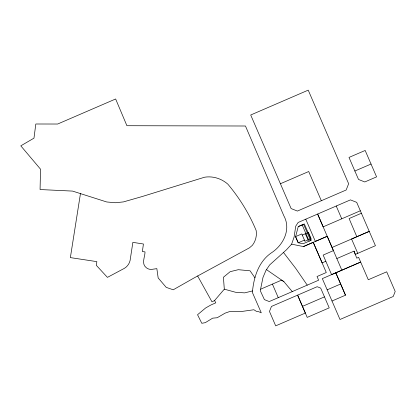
<?xml version="1.0" encoding="UTF-8"?>
<svg xmlns="http://www.w3.org/2000/svg" width="416" height="416" viewBox="0 0 416 416"><rect width="100%" height="100%" fill="white"/><g stroke="black" fill="none" stroke-linecap="round" stroke-linejoin="round"><path stroke-width="0.62" d="M80.46 193.606L70.366 257.608L96.85 261.633L96.325 265.346L107.422 277.373L124.405 268.33C127.26 266.62 129.366 263.739 130.094 260.489L132.865 242.351L143.432 244.01L142.366 251.529L145.028 251.904C145.038 256.948 141.133 263.645 146.162 267.592A7.852 7.852 0 0 0 149.469 269.235L151.299 269.438L156.842 268.642L158.174 277.966L166.234 287.383L173.233 289.791L194.1 277.924L249.428 247.842L252.387 245.31A19.266 19.266 0 0 0 256.183 230.578C249.298 213.814 239.538 198.032 227.848 184.158C221.484 178.589 213.049 175.895 204.651 177.2L142.137 196.55L123.396 201.916L115.362 202.738L106.735 201.973L72.55 191.09L40.066 189.54L40.524 169.182L20.8 145.839L33.972 138.154L35.818 123.999L57.668 124.025L115.643 98.987L126.906 125.71L245.461 126.006L283.832 215.764C291.392 229.388 283.301 245.268 271.159 253.006C258.82 261.55 253.958 276.656 252.538 290.935L252.268 292.204L261.284 312.816L258.82 311.766L256.318 311.293L253.911 309.748L241.166 311.548L229.596 311.579L225.087 313.149L217.204 317.741L212.67 318.157L205.322 322.65L201.796 323.294L197.548 314.725L205.66 307.96L210.73 305.079L215.779 302.832L214.578 300.544L224.307 289.172L223.418 277.254L230.162 271.684L238.274 269.693L250.073 270.806L254.956 277.857M260.567 289.214L260.27 290.67L264.404 299.629L269.235 301.553L318.625 280.212L317.039 276.515L326.284 272.516L313.243 242.336L303.425 246.574L291.621 244.166L286.577 249.683L269.667 264.914L266.016 270.296L262.99 277.43L260.567 289.214L281.668 280.103L283.915 281.668L292.282 291.611M291.621 244.166L294.086 237.063L295.74 226.164L298.147 222.466L350.433 199.888L356.694 202.348L375.435 245.7L355.306 254.405L354.026 251.139L336.846 258.565M214.578 300.544L212.009 301.876L197.652 275.99M321.334 200.736L346.159 189.998L348.644 183.742L308.225 90.147L250.708 114.998L291.138 208.577L297.383 211.068L321.334 200.736L308.708 171.522L280.4 183.742M360.324 210.787L323.159 226.85L317.632 214.053L341.864 270.187L331.583 274.628L323.159 255.081L333.414 250.614L327.226 236.283L315.359 241.41L305.765 219.18M303.425 246.574L327.226 236.283M332.056 247.452L369.231 231.374L351.577 239.013L357.77 253.328M325.853 261.269L322.124 262.881L313.243 242.336M341.864 270.187L360.662 262.064L368.29 279.744L386.698 271.82L395.2 291.486L393.208 296.494L339.992 319.488L322.327 278.626L360.662 262.064L358.618 257.353L356.756 258.159L354.026 251.139M327.174 289.822L340.652 283.993L345.483 295.188L332.015 301.012M302.453 306.384L324.464 296.868L320.684 288.096L317.148 286.712L271.456 306.436L269.474 311.444L275.694 325.853L305.349 313.056L297.612 295.147L307.206 317.387L329.217 307.861L324.464 296.868M354.864 171.012L371.036 164.044L376.579 176.868L364.78 181.964L358.535 179.473L354.864 171.012L349.008 157.425L365.17 150.452L371.036 164.044M298.236 226.642L303.628 224.318L310.622 240.526M302.276 235.087L308.454 232.419L311.121 238.597L304.944 241.264L301.782 233.932L295.604 236.6L298.272 242.778L304.45 240.11M361.4 213.247L349.102 218.551L356.824 236.74M252.538 290.935L244.613 292.874L235.513 292.256L224.307 289.172M266.474 269.625L283.915 281.668M283.431 252.403L295.74 268.388L307.242 285.137M340.652 283.993L335.795 272.797L345.483 295.188M336.227 206.024L341.744 218.816M302.188 224.936L309.182 241.145M305.365 233.756L308.032 239.928M272.423 284.118L278.262 297.653M298.262 226.538L295.563 236.756L298.152 242.752L303.113 243.766L311.355 240.209L304.325 223.922L298.262 226.538"/></g></svg>
